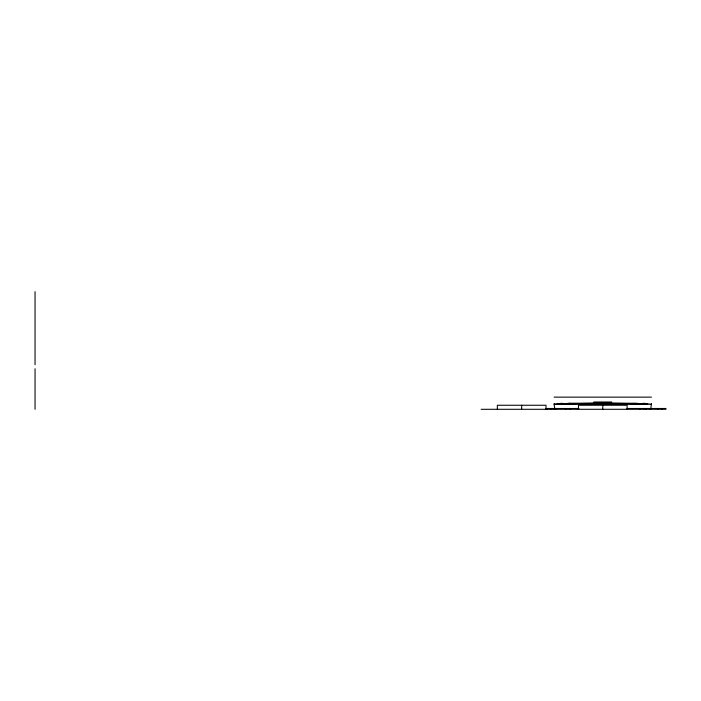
<?xml version="1.0" encoding="UTF-8"?>
<svg xmlns="http://www.w3.org/2000/svg" width="701" height="701" viewBox="0 0 701 701"><rect width="100%" height="100%" fill="white"/><g stroke="black" fill="none" stroke-linecap="round" stroke-linejoin="round"><path stroke-width="1.05" d="M650.738 409.305L651.448 403.557M562.228 403.224L554.123 404.275L554.824 409.305M554.123 397.134L651.448 397.134M593.861 402.006L611.701 402.006M593.861 402.812L611.701 402.812M546.009 408.49L578.973 408.49M627.115 408.481L665.95 408.481L665.95 409.296L481.123 409.305M643.334 403.224L651.448 404.275L554.123 404.275L554.123 403.557M662.147 408.481L662.147 409.296M657.696 408.481L657.696 409.296M649.976 408.481L649.976 409.296M646.173 408.481L646.173 409.296M643.641 408.481L643.641 409.296M639.89 408.481L639.89 409.296M627.115 409.305L627.115 405.248L578.448 405.248L578.448 409.305M602.781 405.248L602.781 409.305M578.036 408.49L578.036 409.305M569.852 408.49L569.852 409.305M566.049 408.49L566.049 409.305M556.2 408.49L556.2 409.305M554.219 408.49L554.219 409.305M550.784 408.49L550.784 409.305M546.99 408.49L546.99 409.305M546.009 409.305L546.009 405.248L497.351 405.248L497.351 409.305M521.675 405.248L521.675 409.305M35.05 291.695L35.05 364.695M35.05 368.752L35.05 409.305M569.729 403.224L558.171 404.275A970 970 0 0 1 647.391 404.275L635.833 403.224L569.729 403.224"/></g></svg>
